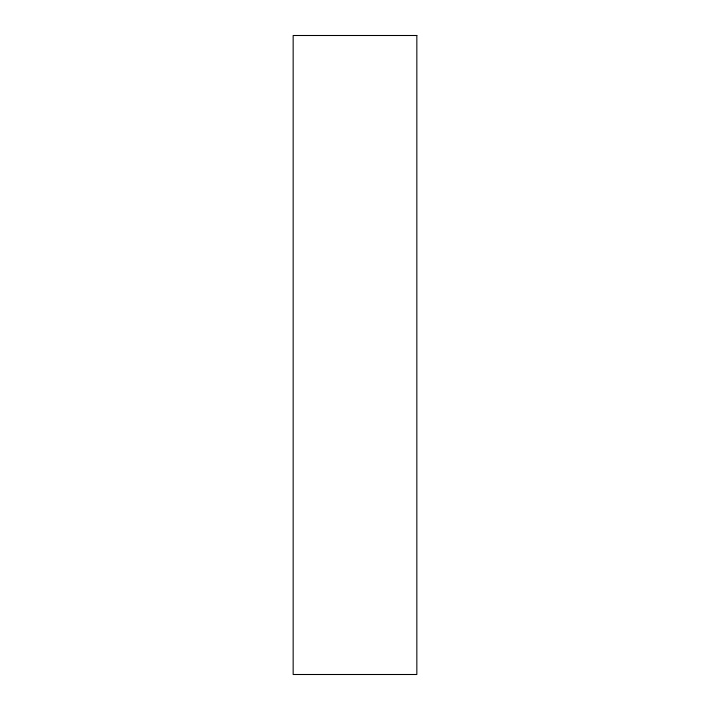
<?xml version="1.0" encoding="UTF-8"?>
<svg xmlns="http://www.w3.org/2000/svg" width="710" height="710" viewBox="0 0 710 710"><rect width="100%" height="100%" fill="white"/><g stroke="black" fill="none" stroke-linecap="round" stroke-linejoin="round"><path stroke-width="1.06" d="M416.841 35.5L293.159 35.5L293.159 674.5L416.841 674.5L416.841 35.5"/></g></svg>
